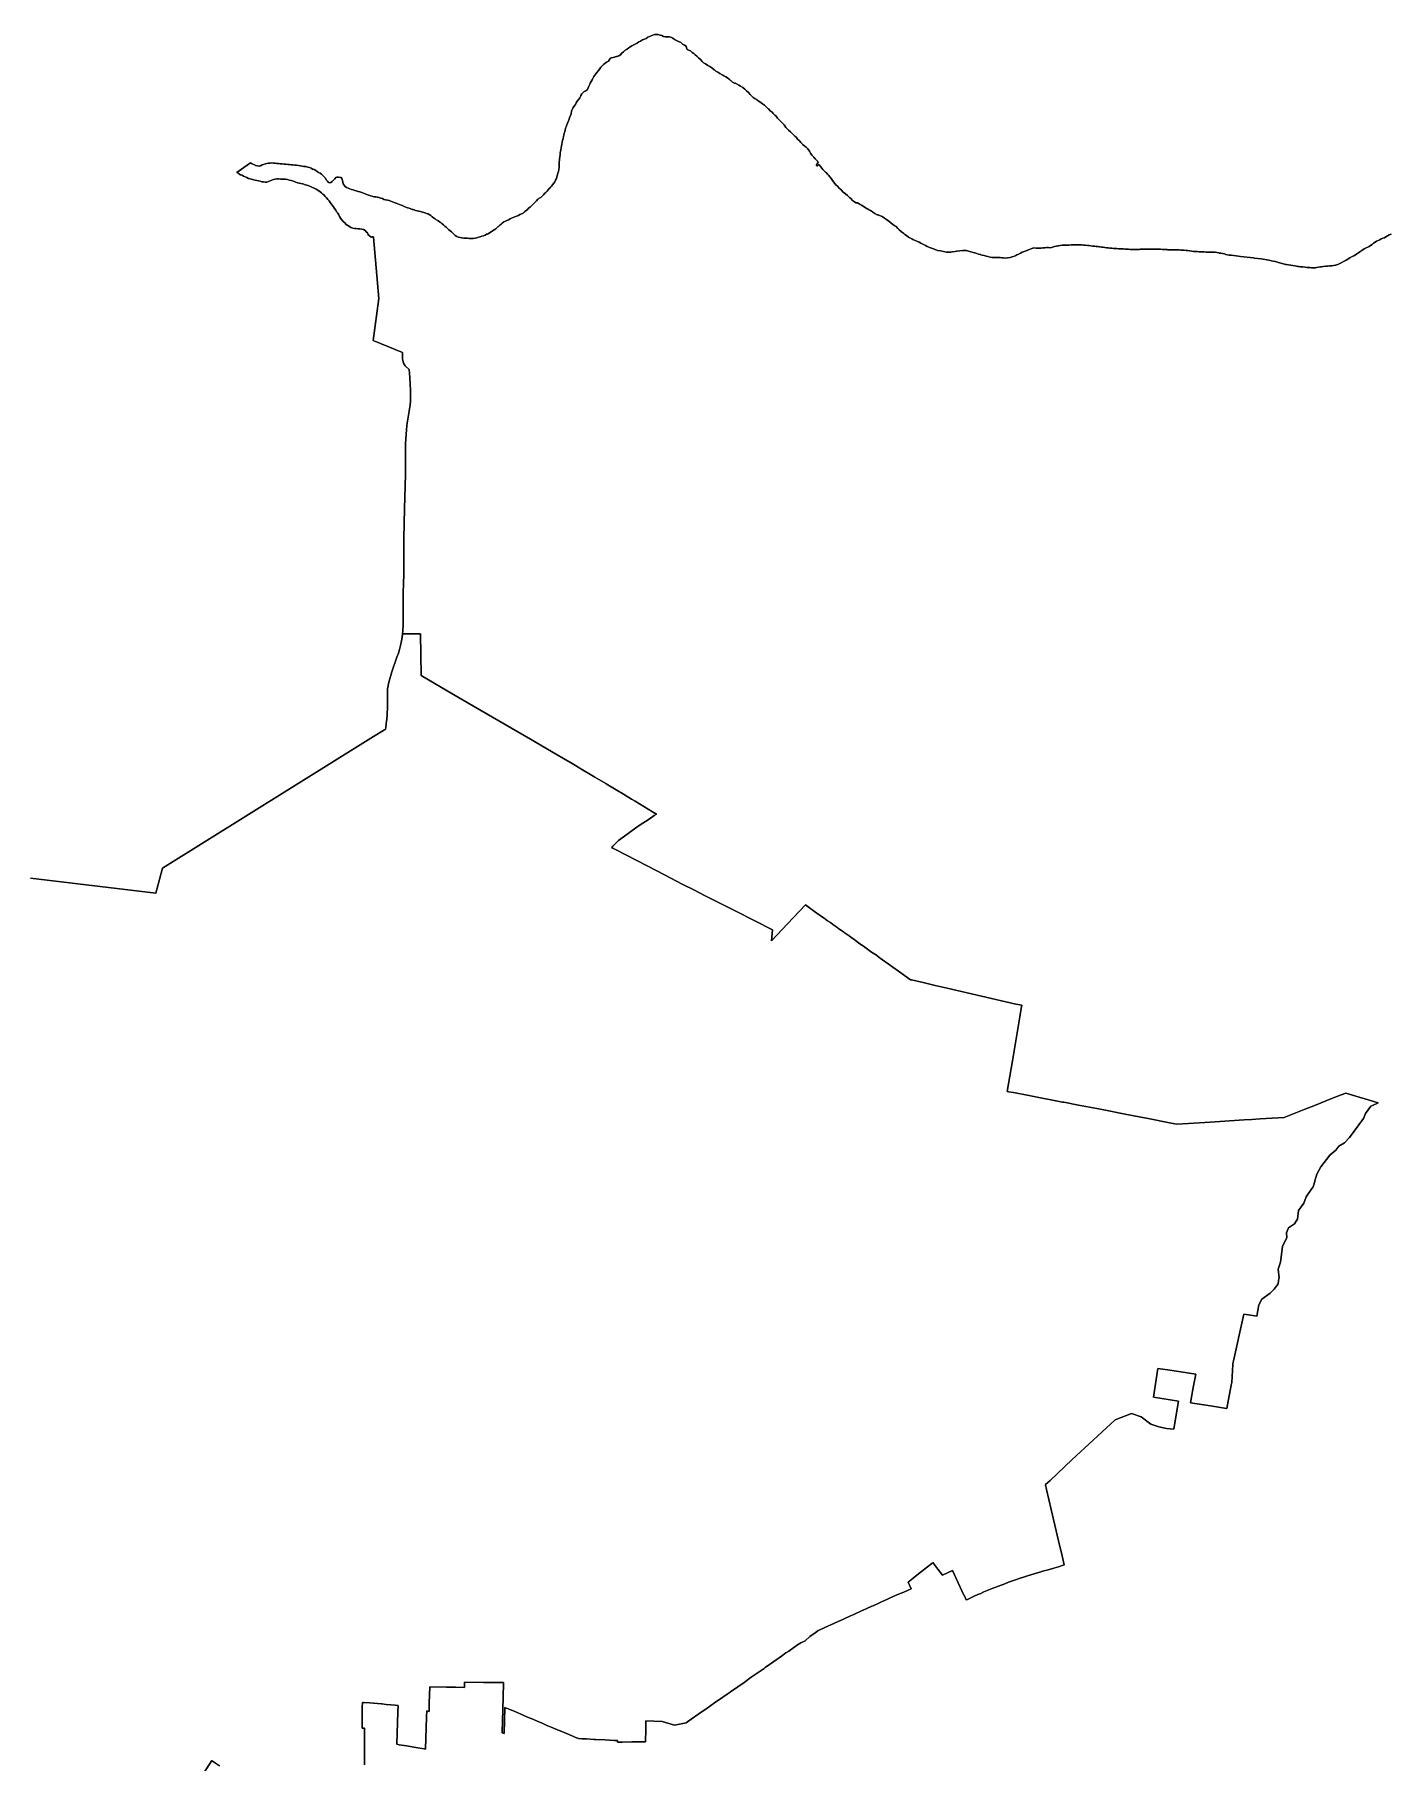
# Model space of a CAD drawing. Header units: inches. Extents: x 1341578 to 1502124, y 557203 to 748561.
# Drawn here: x 1451607 to 1460072, y 629703 to 640492 of the extents above; entities that cross this region are included whole.
import ezdxf

# ---------------------------------------------------------------- set-up
doc = ezdxf.new("R2010")
doc.units = ezdxf.units.IN
doc.header["$MEASUREMENT"] = 0
doc.layers.add('Zipcode', color=7, linetype='Continuous')

msp = doc.modelspace()

# ---------------------------------------------------------------- linework, layer by layer
at = {"layer": 'Zipcode'}
for points in [[(1460076, 639246), (1460065, 639241), (1460054, 639235), (1460043, 639229), (1460034, 639224), (1460024, 639220), (1460014, 639216), (1460005, 639211), (1459996, 639206), (1459986, 639202), (1459977, 639196), (1459967, 639189), (1459957, 639182), (1459948, 639176), (1459939, 639170), (1459930, 639165), (1459920, 639160), (1459909, 639154), (1459900, 639148), (1459890, 639141), (1459886, 639138), (1459881, 639135), (1459872, 639129), (1459863, 639123), (1459853, 639116), (1459844, 639111), (1459834, 639106), (1459819, 639098), (1459796, 639084), (1459756, 639062), (1459744, 639057), (1459735, 639054), (1459731, 639052), (1459730, 639052), (1459728, 639052), (1459716, 639050), (1459707, 639049), (1459702, 639048), (1459691, 639048), (1459680, 639047), (1459669, 639046), (1459653, 639044), (1459641, 639043), (1459640, 639042), (1459635, 639042), (1459610, 639037), (1459604, 639036), (1459600, 639036), (1459592, 639036), (1459584, 639036), (1459579, 639036), (1459568, 639037), (1459555, 639038), (1459549, 639038), (1459540, 639040), (1459524, 639042), (1459510, 639043), (1459502, 639044), (1459494, 639045), (1459486, 639046), (1459475, 639048), (1459463, 639051), (1459451, 639053), (1459436, 639055), (1459424, 639056), (1459416, 639057), (1459411, 639058), (1459405, 639060), (1459388, 639065), (1459382, 639067), (1459372, 639070), (1459368, 639072), (1459352, 639075), (1459340, 639077), (1459329, 639080), (1459315, 639083), (1459313, 639083), (1459264, 639091), (1459222, 639097), (1459217, 639098), (1459135, 639107), (1459123, 639108), (1459077, 639114), (1459066, 639115), (1459055, 639117), (1459054, 639117), (1459045, 639120), (1459035, 639123), (1459023, 639125), (1459013, 639127), (1459002, 639128), (1459000, 639130), (1458989, 639132), (1458978, 639133), (1458965, 639134), (1458955, 639133), (1458944, 639133), (1458932, 639133), (1458921, 639134), (1458910, 639135), (1458905, 639136), (1458899, 639136), (1458888, 639136), (1458877, 639136), (1458867, 639137), (1458855, 639137), (1458843, 639138), (1458831, 639139), (1458819, 639141), (1458817, 639141), (1458808, 639144), (1458797, 639145), (1458785, 639146), (1458775, 639146), (1458764, 639147), (1458753, 639148), (1458740, 639148), (1458728, 639149), (1458716, 639149), (1458704, 639149), (1458694, 639149), (1458692, 639149), (1458681, 639149), (1458678, 639150), (1458671, 639150), (1458660, 639151), (1458648, 639151), (1458637, 639152), (1458626, 639152), (1458615, 639152), (1458603, 639152), (1458592, 639152), (1458580, 639152), (1458570, 639152), (1458558, 639152), (1458547, 639152), (1458536, 639152), (1458525, 639152), (1458514, 639152), (1458510, 639152), (1458503, 639151), (1458493, 639151), (1458481, 639151), (1458469, 639151), (1458459, 639151), (1458447, 639151), (1458437, 639152), (1458427, 639153), (1458415, 639153), (1458405, 639154), (1458395, 639154), (1458384, 639155), (1458374, 639155), (1458363, 639156), (1458358, 639156), (1458353, 639156), (1458342, 639157), (1458332, 639158), (1458321, 639159), (1458310, 639160), (1458300, 639161), (1458289, 639163), (1458278, 639164), (1458267, 639165), (1458257, 639166), (1458256, 639166), (1458247, 639168), (1458235, 639169), (1458224, 639171), (1458212, 639172), (1458201, 639174), (1458190, 639175), (1458180, 639176), (1458167, 639177), (1458156, 639178), (1458145, 639179), (1458134, 639179), (1458124, 639179), (1458112, 639179), (1458101, 639179), (1458090, 639179), (1458079, 639179), (1458067, 639178), (1458056, 639178), (1458046, 639178), (1458034, 639177), (1458023, 639177), (1458009, 639176), (1458000, 639174), (1457998, 639174), (1457987, 639171), (1457986, 639171), (1457975, 639168), (1457962, 639164), (1457951, 639161), (1457937, 639162), (1457925, 639162), (1457915, 639161), (1457901, 639160), (1457892, 639159), (1457891, 639158), (1457881, 639158), (1457870, 639159), (1457860, 639159), (1457846, 639160), (1457834, 639157), (1457822, 639153), (1457812, 639148), (1457798, 639142), (1457785, 639137), (1457773, 639133), (1457763, 639128), (1457753, 639123), (1457751, 639122), (1457740, 639116), (1457734, 639112), (1457724, 639109), (1457710, 639105), (1457697, 639101), (1457682, 639098), (1457670, 639097), (1457657, 639098), (1457646, 639099), (1457635, 639100), (1457624, 639100), (1457619, 639101), (1457612, 639101), (1457612, 639101), (1457600, 639101), (1457586, 639101), (1457572, 639103), (1457558, 639106), (1457548, 639108), (1457535, 639112), (1457523, 639114), (1457515, 639116), (1457513, 639118), (1457512, 639120), (1457501, 639122), (1457490, 639125), (1457477, 639129), (1457467, 639132), (1457453, 639136), (1457438, 639140), (1457425, 639143), (1457411, 639144), (1457401, 639144), (1457383, 639142), (1457365, 639140), (1457363, 639139), (1457354, 639138), (1457338, 639135), (1457327, 639134), (1457314, 639133), (1457300, 639134), (1457282, 639137), (1457263, 639141), (1457245, 639145), (1457230, 639150), (1457213, 639156), (1457200, 639161), (1457190, 639165), (1457179, 639170), (1457169, 639175), (1457157, 639182), (1457141, 639190), (1457129, 639196), (1457116, 639202), (1457104, 639207), (1457091, 639213), (1457084, 639216), (1457076, 639220), (1457063, 639228), (1457051, 639237), (1457041, 639244), (1457033, 639251), (1457019, 639261), (1457005, 639274), (1457001, 639278), (1456997, 639281), (1456985, 639293), (1456977, 639298), (1456965, 639306), (1456953, 639316), (1456940, 639327), (1456926, 639338), (1456914, 639346), (1456899, 639356), (1456882, 639363), (1456873, 639366), (1456868, 639367), (1456853, 639375), (1456840, 639383), (1456829, 639391), (1456828, 639392), (1456821, 639396), (1456814, 639400), (1456807, 639404), (1456801, 639407), (1456786, 639417), (1456769, 639427), (1456762, 639432), (1456756, 639435), (1456745, 639441), (1456742, 639441), (1456734, 639442), (1456725, 639447), (1456714, 639456), (1456703, 639468), (1456695, 639476), (1456683, 639488), (1456669, 639498), (1456655, 639509), (1456643, 639522), (1456629, 639536), (1456621, 639544), (1456608, 639557), (1456597, 639570), (1456589, 639581), (1456582, 639592), (1456571, 639604), (1456563, 639614), (1456560, 639618), (1456557, 639621), (1456554, 639626), (1456552, 639628), (1456544, 639634), (1456537, 639641), (1456534, 639644), (1456529, 639650), (1456522, 639658), (1456516, 639666), (1456505, 639679), (1456502, 639678), (1456495, 639673), (1456490, 639672), (1456488, 639675), (1456488, 639678), (1456492, 639686), (1456496, 639691), (1456498, 639694), (1456497, 639700), (1456490, 639707), (1456480, 639717), (1456472, 639726), (1456460, 639740), (1456451, 639751), (1456444, 639764), (1456434, 639778), (1456424, 639789), (1456418, 639794), (1456413, 639798), (1456404, 639804), (1456403, 639806), (1456390, 639818), (1456382, 639828), (1456380, 639830), (1456371, 639839), (1456363, 639849), (1456354, 639857), (1456352, 639859), (1456338, 639872), (1456326, 639884), (1456313, 639896), (1456305, 639904), (1456298, 639913), (1456291, 639922), (1456287, 639928), (1456278, 639938), (1456265, 639950), (1456253, 639963), (1456246, 639971), (1456237, 639983), (1456228, 639990), (1456223, 639995), (1456218, 640000), (1456211, 640007), (1456199, 640017), (1456188, 640028), (1456187, 640029), (1456175, 640041), (1456163, 640051), (1456151, 640060), (1456143, 640066), (1456129, 640077), (1456117, 640085), (1456116, 640086), (1456105, 640092), (1456093, 640099), (1456083, 640110), (1456075, 640118), (1456074, 640119), (1456064, 640130), (1456052, 640142), (1456042, 640151), (1456029, 640162), (1456015, 640171), (1456003, 640177), (1455990, 640184), (1455980, 640188), (1455977, 640189), (1455965, 640195), (1455953, 640206), (1455952, 640206), (1455944, 640213), (1455932, 640222), (1455923, 640228), (1455911, 640235), (1455903, 640239), (1455899, 640241), (1455886, 640249), (1455873, 640258), (1455861, 640264), (1455853, 640270), (1455850, 640273), (1455836, 640284), (1455823, 640293), (1455811, 640300), (1455796, 640310), (1455784, 640316), (1455775, 640325), (1455764, 640337), (1455752, 640347), (1455743, 640356), (1455742, 640357), (1455732, 640366), (1455722, 640374), (1455713, 640380), (1455701, 640390), (1455686, 640396), (1455682, 640400), (1455678, 640410), (1455675, 640420), (1455665, 640427), (1455653, 640433), (1455639, 640444), (1455627, 640449), (1455615, 640456), (1455603, 640462), (1455592, 640470), (1455579, 640477), (1455568, 640479), (1455556, 640478), (1455544, 640479), (1455533, 640481), (1455523, 640486), (1455512, 640489), (1455501, 640492), (1455488, 640492), (1455477, 640492), (1455467, 640488), (1455457, 640484), (1455446, 640480), (1455436, 640476), (1455425, 640468), (1455414, 640464), (1455402, 640460), (1455389, 640451), (1455380, 640446), (1455368, 640439), (1455357, 640433), (1455348, 640428), (1455335, 640422), (1455325, 640415), (1455314, 640407), (1455302, 640400), (1455293, 640394), (1455283, 640384), (1455283, 640384), (1455273, 640376), (1455264, 640366), (1455254, 640359), (1455243, 640356), (1455239, 640355), (1455232, 640353), (1455227, 640352), (1455220, 640350), (1455209, 640348), (1455207, 640347), (1455202, 640344), (1455196, 640336), (1455190, 640327), (1455178, 640319), (1455169, 640313), (1455159, 640306), (1455151, 640298), (1455143, 640288), (1455136, 640278), (1455128, 640269), (1455120, 640258), (1455110, 640247), (1455104, 640238), (1455099, 640230), (1455093, 640219), (1455087, 640210), (1455081, 640199), (1455076, 640189), (1455075, 640187), (1455072, 640179), (1455067, 640170), (1455063, 640159), (1455058, 640149), (1455049, 640142), (1455041, 640137), (1455039, 640136), (1455031, 640130), (1455024, 640122), (1455018, 640112), (1455017, 640110), (1455010, 640098), (1455004, 640088), (1454995, 640076), (1454989, 640067), (1454983, 640055), (1454973, 640044), (1454967, 640033), (1454962, 640021), (1454960, 640015), (1454959, 640012), (1454957, 640000), (1454956, 639998), (1454953, 639988), (1454947, 639973), (1454942, 639958), (1454938, 639950), (1454934, 639939), (1454930, 639928), (1454925, 639917), (1454922, 639907), (1454919, 639896), (1454917, 639886), (1454914, 639876), (1454912, 639864), (1454909, 639855), (1454906, 639843), (1454903, 639831), (1454901, 639821), (1454898, 639809), (1454896, 639797), (1454894, 639785), (1454892, 639773), (1454891, 639763), (1454889, 639753), (1454888, 639741), (1454887, 639729), (1454886, 639725), (1454885, 639718), (1454884, 639713), (1454884, 639708), (1454883, 639698), (1454883, 639685), (1454882, 639673), (1454881, 639662), (1454879, 639650), (1454877, 639638), (1454874, 639627), (1454871, 639616), (1454868, 639604), (1454865, 639593), (1454860, 639583), (1454854, 639573), (1454848, 639564), (1454841, 639554), (1454834, 639546), (1454833, 639545), (1454827, 639538), (1454820, 639531), (1454813, 639523), (1454806, 639515), (1454798, 639507), (1454791, 639500), (1454784, 639492), (1454776, 639483), (1454767, 639476), (1454758, 639470), (1454751, 639465), (1454749, 639464), (1454741, 639454), (1454734, 639448), (1454733, 639446), (1454724, 639438), (1454717, 639431), (1454709, 639422), (1454701, 639415), (1454691, 639408), (1454684, 639401), (1454675, 639393), (1454666, 639385), (1454658, 639378), (1454648, 639372), (1454637, 639368), (1454628, 639363), (1454616, 639358), (1454605, 639354), (1454595, 639351), (1454595, 639351), (1454584, 639346), (1454575, 639342), (1454565, 639336), (1454555, 639332), (1454546, 639327), (1454536, 639322), (1454527, 639315), (1454520, 639308), (1454512, 639302), (1454503, 639294), (1454501, 639293), (1454495, 639287), (1454486, 639280), (1454476, 639273), (1454466, 639267), (1454463, 639265), (1454458, 639261), (1454448, 639254), (1454439, 639249), (1454434, 639247), (1454429, 639245), (1454420, 639240), (1454410, 639236), (1454400, 639233), (1454389, 639230), (1454378, 639227), (1454368, 639224), (1454357, 639221), (1454345, 639219), (1454333, 639218), (1454321, 639218), (1454309, 639220), (1454297, 639221), (1454286, 639221), (1454274, 639223), (1454264, 639225), (1454253, 639228), (1454243, 639231), (1454233, 639238), (1454225, 639245), (1454218, 639252), (1454210, 639260), (1454202, 639267), (1454193, 639274), (1454184, 639281), (1454177, 639289), (1454168, 639296), (1454160, 639304), (1454151, 639311), (1454145, 639316), (1454142, 639318), (1454134, 639324), (1454126, 639329), (1454124, 639330), (1454120, 639333), (1454115, 639336), (1454107, 639342), (1454098, 639348), (1454088, 639355), (1454080, 639362), (1454070, 639368), (1454064, 639372), (1454060, 639374), (1454050, 639377), (1454038, 639381), (1454028, 639384), (1454017, 639387), (1454005, 639389), (1453996, 639391), (1453985, 639393), (1453976, 639397), (1453971, 639399), (1453965, 639401), (1453955, 639405), (1453945, 639408), (1453935, 639411), (1453925, 639414), (1453914, 639418), (1453905, 639423), (1453903, 639424), (1453895, 639428), (1453886, 639432), (1453875, 639436), (1453864, 639440), (1453852, 639444), (1453842, 639448), (1453831, 639453), (1453820, 639456), (1453813, 639458), (1453810, 639459), (1453798, 639461), (1453788, 639463), (1453778, 639468), (1453768, 639471), (1453757, 639474), (1453747, 639477), (1453746, 639477), (1453737, 639479), (1453725, 639479), (1453715, 639483), (1453703, 639485), (1453700, 639487), (1453692, 639489), (1453682, 639493), (1453671, 639497), (1453661, 639502), (1453650, 639506), (1453638, 639510), (1453627, 639513), (1453615, 639516), (1453606, 639519), (1453595, 639522), (1453586, 639525), (1453575, 639529), (1453565, 639533), (1453555, 639537), (1453545, 639544), (1453545, 639544), (1453540, 639551), (1453534, 639560), (1453531, 639570), (1453529, 639582), (1453526, 639593), (1453521, 639599), (1453516, 639600), (1453504, 639601), (1453494, 639602), (1453488, 639600), (1453482, 639592), (1453474, 639584), (1453465, 639575), (1453456, 639568), (1453448, 639567), (1453442, 639568), (1453435, 639577), (1453428, 639586), (1453423, 639595), (1453415, 639604), (1453407, 639613), (1453398, 639620), (1453389, 639627), (1453380, 639632), (1453372, 639637), (1453363, 639643), (1453352, 639649), (1453342, 639652), (1453333, 639658), (1453323, 639662), (1453312, 639665), (1453300, 639668), (1453288, 639669), (1453277, 639671), (1453266, 639673), (1453254, 639674), (1453242, 639676), (1453231, 639677), (1453220, 639678), (1453209, 639679), (1453198, 639680), (1453187, 639682), (1453175, 639683), (1453165, 639684), (1453152, 639685), (1453141, 639686), (1453130, 639687), (1453120, 639688), (1453109, 639689), (1453099, 639690), (1453088, 639691), (1453077, 639690), (1453067, 639690), (1453057, 639687), (1453046, 639685), (1453036, 639682), (1453027, 639679), (1453018, 639673), (1453008, 639671), (1452998, 639672), (1452987, 639674), (1452983, 639677), (1452980, 639679), (1452970, 639684), (1452967, 639685), (1452961, 639688), (1452955, 639691), (1452913, 639663), (1452869, 639632), (1452874, 639629), (1452879, 639626), (1452880, 639625), (1452883, 639623), (1452893, 639617), (1452903, 639614), (1452912, 639609), (1452922, 639604), (1452932, 639599), (1452942, 639594), (1452952, 639591), (1452962, 639589), (1452974, 639586), (1452984, 639584), (1452995, 639582), (1453005, 639580), (1453016, 639577), (1453026, 639573), (1453036, 639572), (1453047, 639570), (1453057, 639571), (1453068, 639575), (1453078, 639579), (1453088, 639584), (1453098, 639588), (1453108, 639590), (1453119, 639591), (1453130, 639591), (1453142, 639590), (1453153, 639590), (1453164, 639589), (1453174, 639589), (1453185, 639587), (1453197, 639584), (1453208, 639581), (1453217, 639578), (1453227, 639575), (1453237, 639571), (1453248, 639567), (1453259, 639564), (1453269, 639562), (1453279, 639561), (1453287, 639559), (1453297, 639555), (1453307, 639552), (1453315, 639549), (1453333, 639541), (1453364, 639527), (1453372, 639522), (1453381, 639517), (1453390, 639511), (1453399, 639504), (1453407, 639496), (1453414, 639490), (1453422, 639482), (1453430, 639472), (1453438, 639463), (1453445, 639454), (1453452, 639443), (1453458, 639435), (1453464, 639427), (1453472, 639416), (1453479, 639406), (1453487, 639395), (1453492, 639386), (1453500, 639377), (1453506, 639366), (1453511, 639356), (1453517, 639345), (1453525, 639335), (1453534, 639325), (1453543, 639316), (1453553, 639307), (1453563, 639300), (1453573, 639293), (1453582, 639288), (1453593, 639283), (1453603, 639282), (1453615, 639281), (1453627, 639279), (1453638, 639279), (1453638, 639279), (1453649, 639278), (1453661, 639275), (1453670, 639269), (1453678, 639261), (1453685, 639254), (1453688, 639251), (1453689, 639244), (1453688, 639243), (1453708, 639228), (1453713, 639230), (1453722, 639229), (1453722, 639229), (1453722, 639228), (1453756, 638845), (1453720, 638582), (1453904, 638508), (1453904, 638468), (1453911, 638440), (1453920, 638424), (1453945, 638401), (1453949, 638350), (1453951, 638310), (1453953, 638271), (1453954, 638238), (1453953, 638203), (1453951, 638181), (1453945, 638140), (1453935, 638078), (1453933, 638067), (1453931, 638047), (1453929, 638026), (1453923, 637936), (1453923, 637770), (1453923, 637756), (1453923, 637743), (1453917, 637532), (1453913, 637345), (1453912, 637134), (1453910, 637053), (1453909, 637018), (1453909, 636982), (1453909, 636930), (1453909, 636923), (1453909, 636892), (1453908, 636850), (1453908, 636811), (1453906, 636767), (1453904, 636751), (1453904, 636746), (1453900, 636718), (1453898, 636706), (1453892, 636678), (1453885, 636653), (1453878, 636630), (1453869, 636605), (1453838, 636513), (1453817, 636441), (1453814, 636425), (1453811, 636407), (1453811, 636387), (1453811, 636349), (1453811, 636343), (1453810, 636315), (1453810, 636294), (1453808, 636244), (1453805, 636218), (1453802, 636191), (1453799, 636164), (1453798, 636156), (1453791, 636152), (1453723, 636109), (1452943, 635623), (1452405, 635288), (1452364, 635132), (1451581, 635225)], [(1453667, 629689), (1453666, 629918), (1453653, 629918), (1453653, 630041), (1453653, 630060), (1453654, 630066), (1453654, 630074), (1453654, 630078), (1453661, 630078), (1453699, 630075), (1453723, 630073), (1453748, 630071), (1453770, 630070), (1453775, 630069), (1453802, 630066), (1453830, 630063), (1453857, 630060), (1453876, 630058), (1453874, 630020), (1453868, 629817), (1453884, 629814), (1453928, 629807), (1453988, 629797), (1454040, 629788), (1454047, 629786), (1454054, 629989), (1454055, 630026), (1454070, 630022), (1454071, 630073), (1454074, 630176), (1454179, 630174), (1454235, 630173), (1454291, 630172), (1454291, 630204), (1454410, 630203), (1454534, 630202), (1454532, 630109), (1454527, 629889), (1454532, 629887), (1454538, 629884), (1454542, 630047), (1454573, 630034), (1454600, 630023), (1454658, 629998), (1454685, 629986), (1454717, 629973), (1454745, 629961), (1454772, 629950), (1454801, 629937), (1454833, 629924), (1454861, 629912), (1454889, 629900), (1454939, 629879), (1454944, 629877), (1454947, 629876), (1454953, 629873), (1454991, 629857), (1454998, 629854), (1455002, 629852), (1455025, 629851), (1455053, 629850), (1455100, 629847), (1455109, 629847), (1455167, 629844), (1455226, 629841), (1455246, 629840), (1455246, 629830), (1455262, 629830), (1455275, 629830), (1455336, 629831), (1455420, 629832), (1455423, 629911), (1455424, 629963), (1455524, 629958), (1455602, 629935), (1455674, 629951), (1455707, 629974), (1455755, 630007), (1455805, 630043), (1455852, 630075), (1455903, 630111), (1455930, 630130), (1455949, 630143), (1455952, 630145), (1455997, 630176), (1456036, 630203), (1456081, 630235), (1456161, 630290), (1456169, 630296), (1456222, 630333), (1456271, 630367), (1456298, 630387), (1456316, 630399), (1456371, 630437), (1456391, 630451), (1456417, 630463), (1456446, 630490), (1456480, 630513), (1456488, 630519), (1456500, 630527), (1456501, 630528), (1456540, 630545), (1456601, 630573), (1456661, 630600), (1456700, 630618), (1456722, 630628), (1456774, 630651), (1456781, 630654), (1456803, 630665), (1456835, 630679), (1456842, 630682), (1456877, 630698), (1456890, 630704), (1456932, 630723), (1456945, 630729), (1456968, 630739), (1457001, 630754), (1457033, 630766), (1457080, 630787), (1457060, 630828), (1457081, 630845), (1457093, 630854), (1457126, 630880), (1457181, 630924), (1457208, 630946), (1457215, 630951), (1457247, 630911), (1457276, 630873), (1457338, 630901), (1457409, 630748), (1457412, 630743), (1457423, 630718), (1457431, 630721), (1457452, 630731), (1457474, 630741), (1457496, 630751), (1457514, 630759), (1457533, 630768), (1457586, 630789), (1457664, 630819), (1457688, 630828), (1457713, 630837), (1457737, 630846), (1457760, 630854), (1457782, 630861), (1457806, 630869), (1457826, 630875), (1457847, 630881), (1457868, 630887), (1457889, 630893), (1457908, 630899), (1457927, 630904), (1457949, 630910), (1457971, 630917), (1458000, 630925), (1458035, 630937), (1458022, 630993), (1458000, 631088), (1457954, 631283), (1457925, 631408), (1457919, 631437), (1457918, 631438), (1457947, 631464), (1458085, 631594), (1458216, 631715), (1458353, 631843), (1458455, 631882), (1458515, 631861), (1458576, 631815), (1458625, 631798), (1458674, 631789), (1458719, 631785), (1458724, 631811), (1458748, 631960), (1458593, 631984), (1458620, 632163), (1458665, 632157), (1458710, 632150), (1458856, 632128), (1458848, 632087), (1458841, 632045), (1458824, 631948), (1458948, 631929), (1459049, 631914), (1459050, 631914), (1459055, 631937), (1459078, 632059), (1459081, 632075), (1459083, 632113), (1459088, 632189), (1459089, 632192), (1459089, 632193), (1459156, 632502), (1459185, 632498), (1459237, 632490), (1459250, 632561), (1459269, 632595), (1459322, 632634), (1459346, 632659), (1459371, 632691), (1459376, 632728), (1459377, 632730), (1459370, 632784), (1459385, 632827), (1459399, 632925), (1459425, 632982), (1459423, 633010), (1459436, 633042), (1459472, 633066), (1459483, 633083), (1459491, 633096), (1459499, 633150), (1459532, 633195), (1459546, 633234), (1459578, 633280), (1459590, 633297), (1459595, 633316), (1459601, 633335), (1459608, 633362), (1459612, 633377), (1459638, 633423), (1459693, 633495), (1459731, 633526), (1459750, 633551), (1459786, 633572), (1459816, 633606), (1459904, 633724), (1459917, 633756), (1459949, 633801), (1459959, 633806), (1459996, 633822), (1459793, 633883), (1459764, 633871), (1459700, 633846), (1459604, 633808), (1459534, 633780), (1459409, 633730), (1459259, 633721), (1459206, 633718), (1459159, 633715), (1458946, 633702), (1458812, 633693), (1458739, 633689), (1458704, 633696), (1458549, 633726), (1458513, 633733), (1458415, 633752), (1458384, 633758), (1458303, 633774), (1458238, 633786), (1458194, 633795), (1458125, 633808), (1458032, 633826), (1458025, 633827), (1457825, 633866), (1457816, 633868), (1457803, 633870), (1457719, 633886), (1457688, 633891), (1457684, 633892), (1457680, 633893), (1457713, 634084), (1457758, 634358), (1457767, 634411), (1457770, 634431), (1457734, 634439), (1457304, 634538), (1457230, 634555), (1457154, 634573), (1457082, 634589), (1457076, 634591), (1457016, 634634), (1456951, 634680), (1456886, 634726), (1456880, 634730), (1456863, 634743), (1456833, 634763), (1456791, 634793), (1456751, 634822), (1456732, 634835), (1456722, 634843), (1456706, 634854), (1456690, 634866), (1456688, 634867), (1456686, 634868), (1456673, 634877), (1456661, 634886), (1456657, 634889), (1456628, 634909), (1456626, 634911), (1456620, 634915), (1456616, 634918), (1456596, 634932), (1456591, 634936), (1456575, 634947), (1456558, 634959), (1456547, 634967), (1456542, 634971), (1456526, 634982), (1456477, 635017), (1456453, 635034), (1456419, 635058), (1456308, 634939), (1456207, 634833), (1456213, 634903), (1455990, 635016), (1455914, 635054), (1455865, 635079), (1455793, 635115), (1455722, 635151), (1455659, 635183), (1455658, 635183), (1455650, 635187), (1455579, 635224), (1455491, 635270), (1455237, 635402), (1455210, 635415), (1455217, 635425), (1455225, 635433), (1455253, 635459), (1455313, 635504), (1455338, 635522), (1455382, 635553), (1455444, 635593), (1455476, 635617), (1455489, 635625), (1455464, 635640), (1455356, 635705), (1455337, 635716), (1455333, 635719), (1455266, 635759), (1455258, 635764), (1455175, 635813), (1455173, 635815), (1455104, 635856), (1455095, 635861), (1455018, 635907), (1454983, 635929), (1454953, 635946), (1454951, 635947), (1454948, 635949), (1454869, 635995), (1454702, 636092), (1454307, 636322), (1454182, 636395), (1454020, 636490), (1454017, 636751), (1453908, 636751), (1453904, 636751), (1453906, 636767), (1453908, 636811), (1453908, 636850), (1453909, 636892), (1453909, 636923), (1453909, 636930), (1453909, 636982), (1453909, 637018), (1453910, 637053), (1453912, 637134), (1453913, 637345), (1453917, 637532), (1453923, 637743), (1453923, 637756), (1453923, 637770), (1453923, 637936), (1453929, 638026), (1453931, 638047), (1453933, 638067), (1453935, 638078), (1453945, 638140), (1453951, 638181), (1453953, 638203), (1453954, 638238), (1453953, 638271), (1453951, 638310), (1453949, 638350), (1453945, 638401), (1453920, 638424), (1453911, 638440), (1453904, 638468), (1453904, 638508), (1453720, 638582), (1453756, 638845), (1453722, 639228), (1453722, 639229), (1453722, 639229), (1453713, 639230), (1453708, 639228), (1453688, 639243), (1453689, 639244), (1453688, 639251), (1453685, 639254), (1453678, 639261), (1453670, 639269), (1453661, 639275), (1453649, 639278), (1453638, 639279), (1453638, 639279), (1453627, 639279), (1453615, 639281), (1453603, 639282), (1453593, 639283), (1453582, 639288), (1453573, 639293), (1453563, 639300), (1453553, 639307), (1453543, 639316), (1453534, 639325), (1453525, 639335), (1453517, 639345), (1453511, 639356), (1453506, 639366), (1453500, 639377), (1453492, 639386), (1453487, 639395), (1453479, 639406), (1453472, 639416), (1453464, 639427), (1453458, 639435), (1453452, 639443), (1453445, 639454), (1453438, 639463), (1453430, 639472), (1453422, 639482), (1453414, 639490), (1453407, 639496), (1453399, 639504), (1453390, 639511), (1453381, 639517), (1453372, 639522), (1453364, 639527), (1453333, 639541), (1453315, 639549), (1453307, 639552), (1453297, 639555), (1453287, 639559), (1453279, 639561), (1453269, 639562), (1453259, 639564), (1453248, 639567), (1453237, 639571), (1453227, 639575), (1453217, 639578), (1453208, 639581), (1453197, 639584), (1453185, 639587), (1453174, 639589), (1453164, 639589), (1453153, 639590), (1453142, 639590), (1453130, 639591), (1453119, 639591), (1453108, 639590), (1453098, 639588), (1453088, 639584), (1453078, 639579), (1453068, 639575), (1453057, 639571), (1453047, 639570), (1453036, 639572), (1453026, 639573), (1453016, 639577), (1453005, 639580), (1452995, 639582), (1452984, 639584), (1452974, 639586), (1452962, 639589), (1452952, 639591), (1452942, 639594), (1452932, 639599), (1452922, 639604), (1452912, 639609), (1452903, 639614), (1452893, 639617), (1452883, 639623), (1452880, 639625), (1452879, 639626), (1452874, 639629), (1452869, 639632), (1452913, 639663), (1452955, 639691), (1452961, 639688), (1452967, 639685), (1452970, 639684), (1452980, 639679), (1452983, 639677), (1452987, 639674), (1452998, 639672), (1453008, 639671), (1453018, 639673), (1453027, 639679), (1453036, 639682), (1453046, 639685), (1453057, 639687), (1453067, 639690), (1453077, 639690), (1453088, 639691), (1453099, 639690), (1453109, 639689), (1453120, 639688), (1453130, 639687), (1453141, 639686), (1453152, 639685), (1453165, 639684), (1453175, 639683), (1453187, 639682), (1453198, 639680), (1453209, 639679), (1453220, 639678), (1453231, 639677), (1453242, 639676), (1453254, 639674), (1453266, 639673), (1453277, 639671), (1453288, 639669), (1453300, 639668), (1453312, 639665), (1453323, 639662), (1453333, 639658), (1453342, 639652), (1453352, 639649), (1453363, 639643), (1453372, 639637), (1453380, 639632), (1453389, 639627), (1453398, 639620), (1453407, 639613), (1453415, 639604), (1453423, 639595), (1453428, 639586), (1453435, 639577), (1453442, 639568), (1453448, 639567), (1453456, 639568), (1453465, 639575), (1453474, 639584), (1453482, 639592), (1453488, 639600), (1453494, 639602), (1453504, 639601), (1453516, 639600), (1453521, 639599), (1453526, 639593), (1453529, 639582), (1453531, 639570), (1453534, 639560), (1453540, 639551), (1453545, 639544), (1453545, 639544), (1453555, 639537), (1453565, 639533), (1453575, 639529), (1453586, 639525), (1453595, 639522), (1453606, 639519), (1453615, 639516), (1453627, 639513), (1453638, 639510), (1453650, 639506), (1453661, 639502), (1453671, 639497), (1453682, 639493), (1453692, 639489), (1453700, 639487), (1453703, 639485), (1453715, 639483), (1453725, 639479), (1453737, 639479), (1453746, 639477), (1453747, 639477), (1453757, 639474), (1453768, 639471), (1453778, 639468), (1453788, 639463), (1453798, 639461), (1453810, 639459), (1453813, 639458), (1453820, 639456), (1453831, 639453), (1453842, 639448), (1453852, 639444), (1453864, 639440), (1453875, 639436), (1453886, 639432), (1453895, 639428), (1453903, 639424), (1453905, 639423), (1453914, 639418), (1453925, 639414), (1453935, 639411), (1453945, 639408), (1453955, 639405), (1453965, 639401), (1453971, 639399), (1453976, 639397), (1453985, 639393), (1453996, 639391), (1454005, 639389), (1454017, 639387), (1454028, 639384), (1454038, 639381), (1454050, 639377), (1454060, 639374), (1454064, 639372), (1454070, 639368), (1454080, 639362), (1454088, 639355), (1454098, 639348), (1454107, 639342), (1454115, 639336), (1454120, 639333), (1454124, 639330), (1454126, 639329), (1454134, 639324), (1454142, 639318), (1454145, 639316), (1454151, 639311), (1454160, 639304), (1454168, 639296), (1454177, 639289), (1454184, 639281), (1454193, 639274), (1454202, 639267), (1454210, 639260), (1454218, 639252), (1454225, 639245), (1454233, 639238), (1454243, 639231), (1454253, 639228), (1454264, 639225), (1454274, 639223), (1454286, 639221), (1454297, 639221), (1454309, 639220), (1454321, 639218), (1454333, 639218), (1454345, 639219), (1454357, 639221), (1454368, 639224), (1454378, 639227), (1454389, 639230), (1454400, 639233), (1454410, 639236), (1454420, 639240), (1454429, 639245), (1454434, 639247), (1454439, 639249), (1454448, 639254), (1454458, 639261), (1454463, 639265), (1454466, 639267), (1454476, 639273), (1454486, 639280), (1454495, 639287), (1454501, 639293), (1454503, 639294), (1454512, 639302), (1454520, 639308), (1454527, 639315), (1454536, 639322), (1454546, 639327), (1454555, 639332), (1454565, 639336), (1454575, 639342), (1454584, 639346), (1454595, 639351), (1454595, 639351), (1454605, 639354), (1454616, 639358), (1454628, 639363), (1454637, 639368), (1454648, 639372), (1454658, 639378), (1454666, 639385), (1454675, 639393), (1454684, 639401), (1454691, 639408), (1454701, 639415), (1454709, 639422), (1454717, 639431), (1454724, 639438), (1454733, 639446), (1454734, 639448), (1454741, 639454), (1454749, 639464), (1454751, 639465), (1454758, 639470), (1454767, 639476), (1454776, 639483), (1454784, 639492), (1454791, 639500), (1454798, 639507), (1454806, 639515), (1454813, 639523), (1454820, 639531), (1454827, 639538), (1454833, 639545), (1454834, 639546), (1454841, 639554), (1454848, 639564), (1454854, 639573), (1454860, 639583), (1454865, 639593), (1454868, 639604), (1454871, 639616), (1454874, 639627), (1454877, 639638), (1454879, 639650), (1454881, 639662), (1454882, 639673), (1454883, 639685), (1454883, 639698), (1454884, 639708), (1454884, 639713), (1454885, 639718), (1454886, 639725), (1454887, 639729), (1454888, 639741), (1454889, 639753), (1454891, 639763), (1454892, 639773), (1454894, 639785), (1454896, 639797), (1454898, 639809), (1454901, 639821), (1454903, 639831), (1454906, 639843), (1454909, 639855), (1454912, 639864), (1454914, 639876), (1454917, 639886), (1454919, 639896), (1454922, 639907), (1454925, 639917), (1454930, 639928), (1454934, 639939), (1454938, 639950), (1454942, 639958), (1454947, 639973), (1454953, 639988), (1454956, 639998), (1454957, 640000), (1454959, 640012), (1454960, 640015), (1454962, 640021), (1454967, 640033), (1454973, 640044), (1454983, 640055), (1454989, 640067), (1454995, 640076), (1455004, 640088), (1455010, 640098), (1455017, 640110), (1455018, 640112), (1455024, 640122), (1455031, 640130), (1455039, 640136), (1455041, 640137), (1455049, 640142), (1455058, 640149), (1455063, 640159), (1455067, 640170), (1455072, 640179), (1455075, 640187), (1455076, 640189), (1455081, 640199), (1455087, 640210), (1455093, 640219), (1455099, 640230), (1455104, 640238), (1455110, 640247), (1455120, 640258), (1455128, 640269), (1455136, 640278), (1455143, 640288), (1455151, 640298), (1455159, 640306), (1455169, 640313), (1455178, 640319), (1455190, 640327), (1455196, 640336), (1455202, 640344), (1455207, 640347), (1455209, 640348), (1455220, 640350), (1455227, 640352), (1455232, 640353), (1455239, 640355), (1455243, 640356), (1455254, 640359), (1455264, 640366), (1455273, 640376), (1455283, 640384), (1455283, 640384), (1455293, 640394), (1455302, 640400), (1455314, 640407), (1455325, 640415), (1455335, 640422), (1455348, 640428), (1455357, 640433), (1455368, 640439), (1455380, 640446), (1455389, 640451), (1455402, 640460), (1455414, 640464), (1455425, 640468), (1455436, 640476), (1455446, 640480), (1455457, 640484), (1455467, 640488), (1455477, 640492), (1455488, 640492), (1455501, 640492), (1455512, 640489), (1455523, 640486), (1455533, 640481), (1455544, 640479), (1455556, 640478), (1455568, 640479), (1455579, 640477), (1455592, 640470), (1455603, 640462), (1455615, 640456), (1455627, 640449), (1455639, 640444), (1455653, 640433), (1455665, 640427), (1455675, 640420), (1455678, 640410), (1455682, 640400), (1455686, 640396), (1455701, 640390), (1455713, 640380), (1455722, 640374), (1455732, 640366), (1455742, 640357), (1455743, 640356), (1455752, 640347), (1455764, 640337), (1455775, 640325), (1455784, 640316), (1455796, 640310), (1455811, 640300), (1455823, 640293), (1455836, 640284), (1455850, 640273), (1455853, 640270), (1455861, 640264), (1455873, 640258), (1455886, 640249), (1455899, 640241), (1455903, 640239), (1455911, 640235), (1455923, 640228), (1455932, 640222), (1455944, 640213), (1455952, 640206), (1455953, 640206), (1455965, 640195), (1455977, 640189), (1455980, 640188), (1455990, 640184), (1456003, 640177), (1456015, 640171), (1456029, 640162), (1456042, 640151), (1456052, 640142), (1456064, 640130), (1456074, 640119), (1456075, 640118), (1456083, 640110), (1456093, 640099), (1456105, 640092), (1456116, 640086), (1456117, 640085), (1456129, 640077), (1456143, 640066), (1456151, 640060), (1456163, 640051), (1456175, 640041), (1456187, 640029), (1456188, 640028), (1456199, 640017), (1456211, 640007), (1456218, 640000), (1456223, 639995), (1456228, 639990), (1456237, 639983), (1456246, 639971), (1456253, 639963), (1456265, 639950), (1456278, 639938), (1456287, 639928), (1456291, 639922), (1456298, 639913), (1456305, 639904), (1456313, 639896), (1456326, 639884), (1456338, 639872), (1456352, 639859), (1456354, 639857), (1456363, 639849), (1456371, 639839), (1456380, 639830), (1456382, 639828), (1456390, 639818), (1456403, 639806), (1456404, 639804), (1456413, 639798), (1456418, 639794), (1456424, 639789), (1456434, 639778), (1456444, 639764), (1456451, 639751), (1456460, 639740), (1456472, 639726), (1456480, 639717), (1456490, 639707), (1456497, 639700), (1456498, 639694), (1456496, 639691), (1456492, 639686), (1456488, 639678), (1456488, 639675), (1456490, 639672), (1456495, 639673), (1456502, 639678), (1456505, 639679), (1456516, 639666), (1456522, 639658), (1456529, 639650), (1456534, 639644), (1456537, 639641), (1456544, 639634), (1456552, 639628), (1456554, 639626), (1456557, 639621), (1456560, 639618), (1456563, 639614), (1456571, 639604), (1456582, 639592), (1456589, 639581), (1456597, 639570), (1456608, 639557), (1456621, 639544), (1456629, 639536), (1456643, 639522), (1456655, 639509), (1456669, 639498), (1456683, 639488), (1456695, 639476), (1456703, 639468), (1456714, 639456), (1456725, 639447), (1456734, 639442), (1456742, 639441), (1456745, 639441), (1456756, 639435), (1456762, 639432), (1456769, 639427), (1456786, 639417), (1456801, 639407), (1456807, 639404), (1456814, 639400), (1456821, 639396), (1456828, 639392), (1456829, 639391), (1456840, 639383), (1456853, 639375), (1456868, 639367), (1456873, 639366), (1456882, 639363), (1456899, 639356), (1456914, 639346), (1456926, 639338), (1456940, 639327), (1456953, 639316), (1456965, 639306), (1456977, 639298), (1456985, 639293), (1456997, 639281), (1457001, 639278), (1457005, 639274), (1457019, 639261), (1457033, 639251), (1457041, 639244), (1457051, 639237), (1457063, 639228), (1457076, 639220), (1457084, 639216), (1457091, 639213), (1457104, 639207), (1457116, 639202), (1457129, 639196), (1457141, 639190), (1457157, 639182), (1457169, 639175), (1457179, 639170), (1457190, 639165), (1457200, 639161), (1457213, 639156), (1457230, 639150), (1457245, 639145), (1457263, 639141), (1457282, 639137), (1457300, 639134), (1457314, 639133), (1457327, 639134), (1457338, 639135), (1457354, 639138), (1457363, 639139), (1457365, 639140), (1457383, 639142), (1457401, 639144), (1457411, 639144), (1457425, 639143), (1457438, 639140), (1457453, 639136), (1457467, 639132), (1457477, 639129), (1457490, 639125), (1457501, 639122), (1457512, 639120), (1457513, 639118), (1457515, 639116), (1457523, 639114), (1457535, 639112), (1457548, 639108), (1457558, 639106), (1457572, 639103), (1457586, 639101), (1457600, 639101), (1457612, 639101), (1457612, 639101), (1457619, 639101), (1457624, 639100), (1457635, 639100), (1457646, 639099), (1457657, 639098), (1457670, 639097), (1457682, 639098), (1457697, 639101), (1457710, 639105), (1457724, 639109), (1457734, 639112), (1457740, 639116), (1457751, 639122), (1457753, 639123), (1457763, 639128), (1457773, 639133), (1457785, 639137), (1457798, 639142), (1457812, 639148), (1457822, 639153), (1457834, 639157), (1457846, 639160), (1457860, 639159), (1457870, 639159), (1457881, 639158), (1457891, 639158), (1457892, 639159), (1457901, 639160), (1457915, 639161), (1457925, 639162), (1457937, 639162), (1457951, 639161), (1457962, 639164), (1457975, 639168), (1457986, 639171), (1457987, 639171), (1457998, 639174), (1458000, 639174), (1458009, 639176), (1458023, 639177), (1458034, 639177), (1458046, 639178), (1458056, 639178), (1458067, 639178), (1458079, 639179), (1458090, 639179), (1458101, 639179), (1458112, 639179), (1458124, 639179), (1458134, 639179), (1458145, 639179), (1458156, 639178), (1458167, 639177), (1458180, 639176), (1458190, 639175), (1458201, 639174), (1458212, 639172), (1458224, 639171), (1458235, 639169), (1458247, 639168), (1458256, 639166), (1458257, 639166), (1458267, 639165), (1458278, 639164), (1458289, 639163), (1458300, 639161), (1458310, 639160), (1458321, 639159), (1458332, 639158), (1458342, 639157), (1458353, 639156), (1458358, 639156), (1458363, 639156), (1458374, 639155), (1458384, 639155), (1458395, 639154), (1458405, 639154), (1458415, 639153), (1458427, 639153), (1458437, 639152), (1458447, 639151), (1458459, 639151), (1458469, 639151), (1458481, 639151), (1458493, 639151), (1458503, 639151), (1458510, 639152), (1458514, 639152), (1458525, 639152), (1458536, 639152), (1458547, 639152), (1458558, 639152), (1458570, 639152), (1458580, 639152), (1458592, 639152), (1458603, 639152), (1458615, 639152), (1458626, 639152), (1458637, 639152), (1458648, 639151), (1458660, 639151), (1458671, 639150), (1458678, 639150), (1458681, 639149), (1458692, 639149), (1458694, 639149), (1458704, 639149), (1458716, 639149), (1458728, 639149), (1458740, 639148), (1458753, 639148), (1458764, 639147), (1458775, 639146), (1458785, 639146), (1458797, 639145), (1458808, 639144), (1458817, 639141), (1458819, 639141), (1458831, 639139), (1458843, 639138), (1458855, 639137), (1458867, 639137), (1458877, 639136), (1458888, 639136), (1458899, 639136), (1458905, 639136), (1458910, 639135), (1458921, 639134), (1458932, 639133), (1458944, 639133), (1458955, 639133), (1458965, 639134), (1458978, 639133), (1458989, 639132), (1459000, 639130), (1459002, 639128), (1459013, 639127), (1459023, 639125), (1459035, 639123), (1459045, 639120), (1459054, 639117), (1459055, 639117), (1459066, 639115), (1459077, 639114), (1459123, 639108), (1459135, 639107), (1459217, 639098), (1459222, 639097), (1459264, 639091), (1459313, 639083), (1459315, 639083), (1459329, 639080), (1459340, 639077), (1459352, 639075), (1459368, 639072), (1459372, 639070), (1459382, 639067), (1459388, 639065), (1459405, 639060), (1459411, 639058), (1459416, 639057), (1459424, 639056), (1459436, 639055), (1459451, 639053), (1459463, 639051), (1459475, 639048), (1459486, 639046), (1459494, 639045), (1459502, 639044), (1459510, 639043), (1459524, 639042), (1459540, 639040), (1459549, 639038), (1459555, 639038), (1459568, 639037), (1459579, 639036), (1459584, 639036), (1459592, 639036), (1459600, 639036), (1459604, 639036), (1459610, 639037), (1459635, 639042), (1459640, 639042), (1459641, 639043), (1459653, 639044), (1459669, 639046), (1459680, 639047), (1459691, 639048), (1459702, 639048), (1459707, 639049), (1459716, 639050), (1459728, 639052), (1459730, 639052), (1459731, 639052), (1459735, 639054), (1459744, 639057), (1459756, 639062), (1459796, 639084), (1459819, 639098), (1459834, 639106), (1459844, 639111), (1459853, 639116), (1459863, 639123), (1459872, 639129), (1459881, 639135), (1459886, 639138), (1459890, 639141), (1459900, 639148), (1459909, 639154), (1459920, 639160), (1459930, 639165), (1459939, 639170), (1459948, 639176), (1459957, 639182), (1459967, 639189), (1459977, 639196), (1459986, 639202), (1459996, 639206), (1460005, 639211), (1460014, 639216), (1460024, 639220), (1460034, 639224), (1460043, 639229), (1460054, 639235), (1460065, 639241), (1460076, 639246)], [(1451581, 635225), (1452364, 635132), (1452405, 635288), (1452943, 635623), (1453723, 636109), (1453791, 636152), (1453798, 636156), (1453799, 636164), (1453802, 636191), (1453805, 636218), (1453808, 636244), (1453810, 636294), (1453810, 636315), (1453811, 636343), (1453811, 636349), (1453811, 636387), (1453811, 636407), (1453814, 636425), (1453817, 636441), (1453838, 636513), (1453869, 636605), (1453878, 636630), (1453885, 636653), (1453892, 636678), (1453898, 636706), (1453900, 636718), (1453904, 636746), (1453904, 636751), (1453908, 636751), (1454017, 636751), (1454020, 636490), (1454182, 636395), (1454307, 636322), (1454702, 636092), (1454869, 635995), (1454948, 635949), (1454951, 635947), (1454953, 635946), (1454983, 635929), (1455018, 635907), (1455095, 635861), (1455104, 635856), (1455173, 635815), (1455175, 635813), (1455258, 635764), (1455266, 635759), (1455333, 635719), (1455337, 635716), (1455356, 635705), (1455464, 635640), (1455489, 635625), (1455476, 635617), (1455444, 635593), (1455382, 635553), (1455338, 635522), (1455313, 635504), (1455253, 635459), (1455225, 635433), (1455217, 635425), (1455210, 635415), (1455237, 635402), (1455491, 635270), (1455579, 635224), (1455650, 635187), (1455658, 635183), (1455659, 635183), (1455722, 635151), (1455793, 635115), (1455865, 635079), (1455914, 635054), (1455990, 635016), (1456213, 634903), (1456207, 634833), (1456308, 634939), (1456419, 635058), (1456453, 635034), (1456477, 635017), (1456526, 634982), (1456542, 634971), (1456547, 634967), (1456558, 634959), (1456575, 634947), (1456591, 634936), (1456596, 634932), (1456616, 634918), (1456620, 634915), (1456626, 634911), (1456628, 634909), (1456657, 634889), (1456661, 634886), (1456673, 634877), (1456686, 634868), (1456688, 634867), (1456690, 634866), (1456706, 634854), (1456722, 634843), (1456732, 634835), (1456751, 634822), (1456791, 634793), (1456833, 634763), (1456863, 634743), (1456880, 634730), (1456886, 634726), (1456951, 634680), (1457016, 634634), (1457076, 634591), (1457082, 634589), (1457154, 634573), (1457230, 634555), (1457304, 634538), (1457734, 634439), (1457770, 634431), (1457767, 634411), (1457758, 634358), (1457713, 634084), (1457680, 633893), (1457684, 633892), (1457688, 633891), (1457719, 633886), (1457803, 633870), (1457816, 633868), (1457825, 633866), (1458025, 633827), (1458032, 633826), (1458125, 633808), (1458194, 633795), (1458238, 633786), (1458303, 633774), (1458384, 633758), (1458415, 633752), (1458513, 633733), (1458549, 633726), (1458704, 633696), (1458739, 633689), (1458812, 633693), (1458946, 633702), (1459159, 633715), (1459206, 633718), (1459259, 633721), (1459409, 633730), (1459534, 633780), (1459604, 633808), (1459700, 633846), (1459764, 633871), (1459793, 633883), (1459996, 633822), (1459959, 633806), (1459949, 633801), (1459917, 633756), (1459904, 633724), (1459816, 633606), (1459786, 633572), (1459750, 633551), (1459731, 633526), (1459693, 633495), (1459638, 633423), (1459612, 633377), (1459608, 633362), (1459601, 633335), (1459595, 633316), (1459590, 633297), (1459578, 633280), (1459546, 633234), (1459532, 633195), (1459499, 633150), (1459491, 633096), (1459483, 633083), (1459472, 633066), (1459436, 633042), (1459423, 633010), (1459425, 632982), (1459399, 632925), (1459385, 632827), (1459370, 632784), (1459377, 632730), (1459376, 632728), (1459371, 632691), (1459346, 632659), (1459322, 632634), (1459269, 632595), (1459250, 632561), (1459237, 632490), (1459185, 632498), (1459156, 632502), (1459089, 632193), (1459089, 632192), (1459088, 632189), (1459083, 632113), (1459081, 632075), (1459078, 632059), (1459055, 631937), (1459050, 631914), (1459049, 631914), (1458948, 631929), (1458824, 631948), (1458841, 632045), (1458848, 632087), (1458856, 632128), (1458710, 632150), (1458665, 632157), (1458620, 632163), (1458593, 631984), (1458748, 631960), (1458724, 631811), (1458719, 631785), (1458674, 631789), (1458625, 631798), (1458576, 631815), (1458515, 631861), (1458455, 631882), (1458353, 631843), (1458216, 631715), (1458085, 631594), (1457947, 631464), (1457918, 631438), (1457919, 631437), (1457925, 631408), (1457954, 631283), (1458000, 631088), (1458022, 630993), (1458035, 630937), (1458000, 630925), (1457971, 630917), (1457949, 630910), (1457927, 630904), (1457908, 630899), (1457889, 630893), (1457868, 630887), (1457847, 630881), (1457826, 630875), (1457806, 630869), (1457782, 630861), (1457760, 630854), (1457737, 630846), (1457713, 630837), (1457688, 630828), (1457664, 630819), (1457586, 630789), (1457533, 630768), (1457514, 630759), (1457496, 630751), (1457474, 630741), (1457452, 630731), (1457431, 630721), (1457423, 630718), (1457412, 630743), (1457409, 630748), (1457338, 630901), (1457276, 630873), (1457247, 630911), (1457215, 630951), (1457208, 630946), (1457181, 630924), (1457126, 630880), (1457093, 630854), (1457081, 630845), (1457060, 630828), (1457080, 630787), (1457033, 630766), (1457001, 630754), (1456968, 630739), (1456945, 630729), (1456932, 630723), (1456890, 630704), (1456877, 630698), (1456842, 630682), (1456835, 630679), (1456803, 630665), (1456781, 630654), (1456774, 630651), (1456722, 630628), (1456700, 630618), (1456661, 630600), (1456601, 630573), (1456540, 630545), (1456501, 630528), (1456500, 630527), (1456488, 630519), (1456480, 630513), (1456446, 630490), (1456417, 630463), (1456391, 630451), (1456371, 630437), (1456316, 630399), (1456298, 630387), (1456271, 630367), (1456222, 630333), (1456169, 630296), (1456161, 630290), (1456081, 630235), (1456036, 630203), (1455997, 630176), (1455952, 630145), (1455949, 630143), (1455930, 630130), (1455903, 630111), (1455852, 630075), (1455805, 630043), (1455755, 630007), (1455707, 629974), (1455674, 629951), (1455602, 629935), (1455524, 629958), (1455424, 629963), (1455423, 629911), (1455420, 629832), (1455336, 629831), (1455275, 629830), (1455262, 629830), (1455246, 629830), (1455246, 629840), (1455226, 629841), (1455167, 629844), (1455109, 629847), (1455100, 629847), (1455053, 629850), (1455025, 629851), (1455002, 629852), (1454998, 629854), (1454991, 629857), (1454953, 629873), (1454947, 629876), (1454944, 629877), (1454939, 629879), (1454889, 629900), (1454861, 629912), (1454833, 629924), (1454801, 629937), (1454772, 629950), (1454745, 629961), (1454717, 629973), (1454685, 629986), (1454658, 629998), (1454600, 630023), (1454573, 630034), (1454542, 630047), (1454538, 629884), (1454532, 629887), (1454527, 629889), (1454532, 630109), (1454534, 630202), (1454410, 630203), (1454291, 630204), (1454291, 630172), (1454235, 630173), (1454179, 630174), (1454074, 630176), (1454071, 630073), (1454070, 630022), (1454055, 630026), (1454054, 629989), (1454047, 629786), (1454040, 629788), (1453988, 629797), (1453928, 629807), (1453884, 629814), (1453868, 629817), (1453874, 630020), (1453876, 630058), (1453857, 630060), (1453830, 630063), (1453802, 630066), (1453775, 630069), (1453770, 630070), (1453748, 630071), (1453723, 630073), (1453699, 630075), (1453661, 630078), (1453654, 630078), (1453654, 630074), (1453654, 630066), (1453653, 630060), (1453653, 630041), (1453653, 629918), (1453666, 629918), (1453667, 629689)], [(1452762, 629682), (1452717, 629711), (1452713, 629716), (1452661, 629635)], [(1452661, 629635), (1452713, 629716), (1452717, 629711), (1452762, 629682)]]:
    msp.add_lwpolyline(points, dxfattribs=at)

doc.saveas('drawing.dxf')
